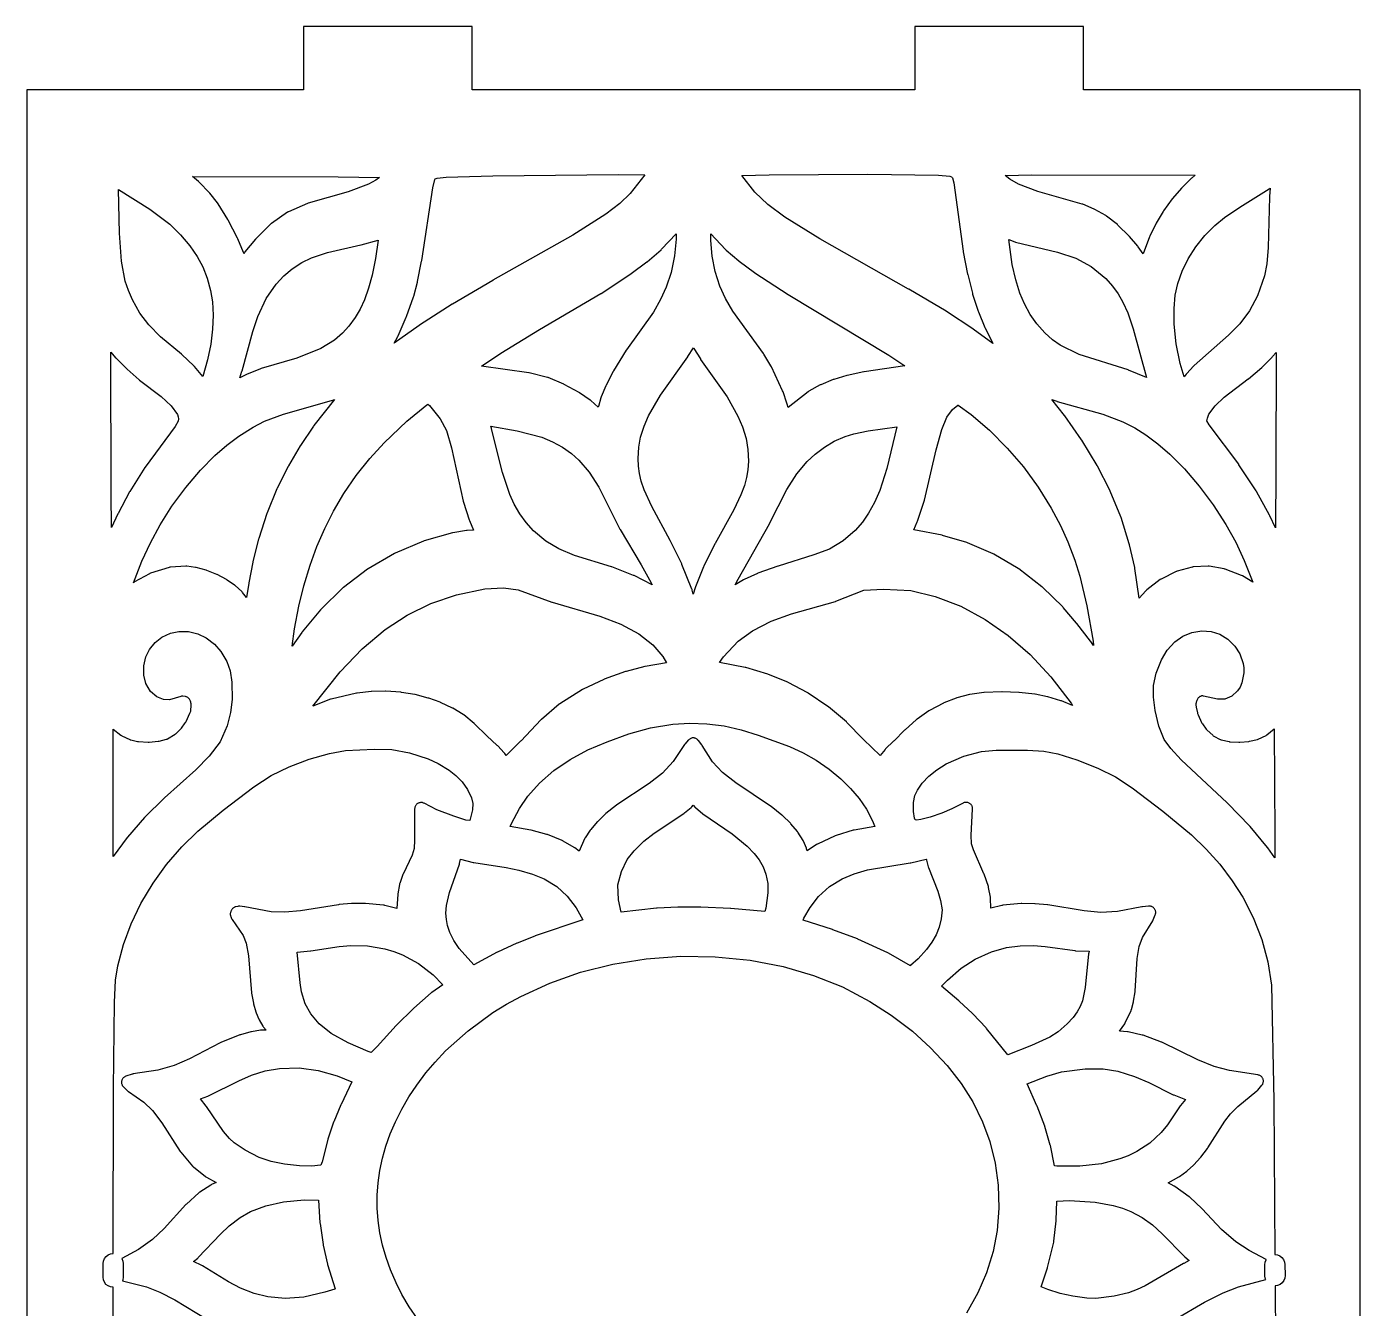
# Model space of a CAD drawing. Header units: millimetres. Extents: x 0 to 63, y 0 to 126.
# Drawn here: x 0 to 63.3, y 65.2 to 126 of the extents above; entities that cross this region are included whole.
import ezdxf

# ---------------------------------------------------------------- set-up
doc = ezdxf.new("R2010")
doc.units = ezdxf.units.MM
doc.layers.add('CUT', color=1, linetype='Continuous')

msp = doc.modelspace()

# ---------------------------------------------------------------- linework, layer by layer
at = {"layer": 'CUT'}
for points in [[(21.134, 123), (21.134, 126), (13.134, 126), (13.134, 123), (0, 123), (0, 3), (13.134, 3), (13.134, 0), (21.134, 0), (21.134, 3), (42.134, 3), (42.134, 0), (50.134, 0), (50.134, 3), (63.2679, 3), (63.2679, 123), (50.134, 123), (50.134, 126), (42.134, 126), (42.134, 123)], [(19.9018, 118.861), (22.1189, 118.9277), (28.0653, 118.9917), (29.3219, 118.9742), (28.633, 118.0858), (28.1328, 117.6065), (27.47, 117.096), (25.91, 116.1136), (22.1111, 113.9644), (22.1067, 113.9618), (20.1977, 112.8349), (20.1893, 112.8296), (18.6304, 111.833), (18.6185, 111.825), (17.4403, 110.9858), (17.6029, 111.2935), (17.6176, 111.324), (18.0097, 112.2214), (18.0226, 112.2541), (18.3505, 113.1835), (18.3619, 113.2196), (18.5393, 113.8744), (18.5481, 113.9125), (18.7353, 114.8801), (18.739, 114.9017), (19.2643, 118.3468), (19.3656, 118.7527), (19.3834, 118.7805), (19.4791, 118.8146)], [(44.873, 113.314), (45.1348, 112.5072), (45.1475, 112.4727), (45.4547, 111.7221), (45.4693, 111.6899), (45.8282, 110.9738), (45.8333, 110.9643), (44.9002, 111.6479), (44.8886, 111.6559), (43.6287, 112.4878), (43.6172, 112.495), (41.8438, 113.5464), (41.8389, 113.5492), (37.6312, 115.9276), (35.9636, 116.9563), (35.159, 117.556), (34.5393, 118.1476), (33.9208, 118.9342), (35.2279, 118.9728), (39.9024, 119), (43.259, 118.9484), (43.7926, 118.9133), (43.8783, 118.8796), (43.9233, 118.8241), (43.9896, 118.5836), (44.4259, 115.3513), (44.4308, 115.3214), (44.6337, 114.2622), (44.6404, 114.2321), (44.8634, 113.3474)], [(51.7703, 116.5822), (51.7426, 116.6063), (51.2198, 117.0106), (51.1871, 117.0326), (50.6689, 117.3293), (50.6405, 117.3436), (50.1039, 117.5697), (50.0755, 117.5796), (47.9734, 118.1767), (47.0502, 118.5321), (46.6477, 118.7574), (46.4202, 118.9345), (47.6782, 118.966), (55.4339, 118.9459), (55.2863, 118.8312), (55.2593, 118.8077), (54.7988, 118.3578), (54.7789, 118.3366), (54.3591, 117.851), (54.3386, 117.825), (53.927, 117.2536), (53.9073, 117.2233), (53.5812, 116.6737), (53.5635, 116.6407), (53.2861, 116.0659), (53.2699, 116.0283), (52.965, 115.2254), (52.7289, 115.5587), (52.7089, 115.5845), (52.3235, 116.0389), (52.3015, 116.0624)], [(8.6668, 118.1225), (8.178, 118.625), (8.1553, 118.6462), (7.8738, 118.8853), (14.7702, 118.8759), (16.7355, 118.8412), (16.5625, 118.7157), (16.2195, 118.5306), (15.2582, 118.1691), (13.3504, 117.6248), (13.3185, 117.6132), (12.4226, 117.2175), (12.3996, 117.206), (12.3774, 117.1921), (11.61, 116.6588), (11.5882, 116.642), (11.5675, 116.623), (10.8781, 115.933), (10.8575, 115.9104), (10.3524, 115.3078), (10.3334, 115.2832), (10.299, 115.2345), (10.2959, 115.2456), (10.2832, 115.2804), (10.0166, 115.931), (10.0007, 115.9656), (9.565, 116.8213), (9.5485, 116.8509), (9.0893, 117.6003), (9.059, 117.6431), (8.6874, 118.0993)], [(58.8342, 114.7419), (58.7295, 114.1783), (58.3946, 113.2233), (58.0175, 112.5195), (57.5475, 111.9066), (57.0168, 111.369), (55.385, 109.9204), (55.3614, 109.8972), (55.0319, 109.5401), (55.0087, 109.5124), (54.9066, 109.3767), (54.7193, 110.0133), (54.5393, 110.9421), (54.4428, 111.881), (54.4304, 112.6268), (54.4831, 113.2657), (54.6052, 113.8141), (54.8162, 114.3965), (55.1075, 114.9815), (55.4699, 115.5504), (55.8931, 116.0848), (56.3673, 116.5684), (56.8176, 116.9383), (57.5507, 117.4343), (58.9393, 118.3057), (58.986, 118.3301), (58.9609, 117.9407), (58.9599, 117.9202), (58.8915, 115.5141)], [(7.747, 115.6006), (8.0948, 115.0893), (8.35, 114.6109), (8.5694, 114.0616), (8.7248, 113.4881), (8.8111, 112.9458), (8.8472, 112.3132), (8.8202, 111.6445), (8.7287, 110.9359), (8.5713, 110.1851), (8.3499, 109.3988), (7.9538, 109.8761), (7.9267, 109.9053), (7.3597, 110.4477), (7.3415, 110.4639), (6.3522, 111.2751), (5.7918, 111.8508), (5.3758, 112.4011), (5.0166, 113.0385), (4.8235, 113.4849), (4.678, 113.9225), (4.4971, 114.87), (4.4036, 116.1987), (4.3578, 118.268), (5.8482, 117.3433), (6.7989, 116.6225), (7.3018, 116.1245)], [(11.8375, 113.782), (12.2074, 114.1786), (12.5879, 114.5016), (13.0564, 114.8087), (13.5149, 115.0351), (14.2644, 115.2884), (15.8551, 115.6503), (15.8651, 115.6529), (16.6764, 115.8751), (16.5508, 114.9995), (16.3908, 114.21), (16.22, 113.5851), (16.0214, 113.0347), (15.8173, 112.5966), (15.5846, 112.2006), (15.2851, 111.796), (14.9772, 111.4599), (14.6072, 111.126), (13.961, 110.7312), (12.8113, 110.268), (11.1226, 109.7725), (11.0991, 109.7642), (10.4208, 109.4879), (10.403, 109.4799), (10.1198, 109.3384), (10.215, 109.6479), (10.2195, 109.6637), (10.7293, 111.5294), (10.9713, 112.2527), (11.3618, 113.0956)], [(28.681, 114.2827), (29.4186, 114.835), (29.434, 114.8473), (30.0976, 115.4142), (30.1236, 115.439), (30.8121, 116.1721), (30.8101, 115.9103), (30.7403, 115.1216), (30.5799, 114.3342), (30.3444, 113.6336), (30.0733, 113.0466), (29.7293, 112.4499), (28.4599, 110.67), (28.446, 110.6492), (27.8362, 109.6714), (27.819, 109.6412), (27.4854, 108.9951), (27.4681, 108.9575), (27.2558, 108.4368), (27.237, 108.3812), (27.1252, 107.9769), (27.1176, 107.9446), (26.7565, 108.2553), (26.7312, 108.275), (26.233, 108.6185), (26.2096, 108.6332), (25.5027, 109.0235), (25.4788, 109.0352), (24.746, 109.3474), (24.7085, 109.36), (23.8416, 109.5727), (23.8185, 109.5772), (21.5771, 109.8924), (22.4984, 110.5056), (24.3261, 111.6269), (27.2349, 113.3351), (27.2465, 113.3422), (28.6661, 114.2724)], [(34.9651, 110.4613), (34.9483, 110.4866), (33.503, 112.4963), (33.155, 113.0941), (32.8858, 113.6787), (32.6571, 114.379), (32.5162, 115.1147), (32.4563, 115.8565), (32.4541, 116.1734), (33.1597, 115.4228), (33.1859, 115.3978), (33.7848, 114.8868), (33.8003, 114.8743), (34.5259, 114.3325), (34.5406, 114.3222), (36.1212, 113.2891), (36.1299, 113.2835), (40.8964, 110.4122), (41.6657, 109.9003), (39.7341, 109.6227), (39.7193, 109.62), (38.9298, 109.4538), (38.9114, 109.4492), (38.2898, 109.2652), (38.2658, 109.2566), (37.672, 109.0117), (37.6433, 108.9979), (37.109, 108.6964), (37.0731, 108.6724), (36.1178, 107.9234), (36.0804, 108.0882), (36.0651, 108.1418), (35.8814, 108.6755), (35.8622, 108.7232), (35.3301, 109.858), (35.3074, 109.9001)], [(50.5045, 114.6244), (51.1911, 114.0514), (51.5186, 113.6816), (51.778, 113.3185), (52.0083, 112.9208), (52.2361, 112.4261), (52.4978, 111.6624), (53.1163, 109.3542), (52.2765, 109.7037), (52.2559, 109.7112), (49.9375, 110.4433), (49.026, 110.8861), (48.6698, 111.1381), (48.2995, 111.4719), (47.9226, 111.8941), (47.6039, 112.3455), (47.3322, 112.8455), (47.1217, 113.3523), (46.9231, 113.9894), (46.7584, 114.7141), (46.5914, 115.9033), (46.8822, 115.7864), (46.9161, 115.7756), (48.8952, 115.3016), (49.7638, 115.017)], [(31.6297, 110.7533), (31.6304, 110.7545), (31.6465, 110.7252), (31.9592, 110.2305), (31.9709, 110.2131), (33.2289, 108.4349), (33.745, 107.5211), (33.9626, 107.0079), (34.1256, 106.4639), (34.2151, 105.933), (34.2417, 105.384), (34.2171, 104.9669), (34.1549, 104.6059), (34.0455, 104.2205), (33.8798, 103.79), (33.5401, 103.0802), (32.6593, 101.4723), (32.6506, 101.4555), (32.129, 100.3995), (32.1149, 100.3679), (31.7293, 99.4152), (31.7131, 99.3686), (31.6248, 99.0675), (31.5738, 99.2558), (31.565, 99.2849), (31.5547, 99.3129), (31.086, 100.4737), (31.0729, 100.5032), (30.5424, 101.5937), (30.5331, 101.6118), (29.6529, 103.2289), (29.2899, 104.026), (29.1525, 104.4266), (29.0649, 104.7929), (29.0186, 105.146), (29.0068, 105.511), (29.0412, 106.0475), (29.1255, 106.5131), (29.2877, 107.0409), (29.5043, 107.5412), (30.0656, 108.5143), (31.3603, 110.3299), (31.3724, 110.3478)], [(4.0044, 103.8342), (4, 110.5474), (4.2191, 110.2895), (4.2382, 110.2689), (4.7472, 109.7593), (4.7638, 109.7438), (5.3439, 109.2393), (5.3587, 109.2272), (6.3751, 108.4488), (6.8498, 108.0109), (7.1482, 107.6029), (7.1899, 107.4919), (7.2055, 107.3853), (7.1862, 107.2853), (7.0422, 107.0277), (5.6272, 105.0964), (5.6127, 105.0751), (4.8959, 103.9504), (4.8786, 103.9205), (4.3381, 102.8976), (4.3276, 102.8765), (4.0286, 102.2316)], [(58.958, 102.8166), (58.3359, 103.9491), (58.3195, 103.9764), (57.5116, 105.2152), (57.4974, 105.2355), (56.0972, 107.1127), (55.9861, 107.3016), (56.0144, 107.425), (56.0885, 107.6107), (56.3755, 108.0079), (56.8163, 108.4163), (57.952, 109.2827), (57.9665, 109.2945), (58.5899, 109.8334), (58.6072, 109.8495), (59.08, 110.3224), (59.1007, 110.345), (59.2677, 110.5443), (59.2669, 104.9516), (59.2425, 102.2135), (58.9707, 102.7914)], [(12.1858, 107.6092), (14.4668, 108.2561), (14.4845, 108.2618), (14.6022, 108.3051), (13.6255, 107.0729), (13.6083, 107.0492), (12.9864, 106.1299), (12.972, 106.1071), (12.4177, 105.1596), (12.4035, 105.1332), (11.8885, 104.096), (11.8747, 104.0654), (11.4091, 102.9287), (11.3968, 102.8954), (11.0091, 101.7115), (10.9987, 101.6752), (10.7366, 100.62), (10.7309, 100.5948), (10.5372, 99.6152), (10.5329, 99.5903), (10.4322, 98.9204), (10.2453, 99.1561), (10.2256, 99.1789), (10.2045, 99.1994), (9.8951, 99.4748), (9.8666, 99.4973), (9.5138, 99.7425), (9.4866, 99.7593), (9.0441, 99.9968), (9.017, 100.0094), (8.548, 100.1948), (8.5208, 100.2038), (8.0417, 100.3307), (8.014, 100.3363), (7.5991, 100.394), (7.5546, 100.3958), (6.8176, 100.3533), (6.789, 100.3499), (6.7608, 100.3428), (5.8741, 100.0624), (5.85, 100.0534), (5.8267, 100.0419), (5.1224, 99.6485), (5.0849, 99.6234), (5.0697, 99.6115), (5.4647, 100.6411), (5.8668, 101.5132), (6.3328, 102.3686), (6.8917, 103.2513), (7.5429, 104.1388), (8.2402, 104.9571), (8.9263, 105.6494), (9.4955, 106.1448), (10.0709, 106.5742), (10.7394, 106.9939), (11.2882, 107.2752)], [(57.7636, 100.6749), (58.173, 99.635), (57.6723, 99.9343), (57.6331, 99.9534), (56.8573, 100.2555), (56.8349, 100.263), (56.8121, 100.2682), (56.0995, 100.3942), (56.0741, 100.3971), (56.0485, 100.3973), (55.3388, 100.3626), (55.3138, 100.3601), (55.289, 100.3546), (54.578, 100.1601), (54.555, 100.1527), (54.5325, 100.1426), (53.8246, 99.7895), (53.8019, 99.7768), (53.7801, 99.7617), (53.1387, 99.2731), (53.114, 99.2521), (53.0909, 99.2281), (52.7827, 98.8757), (52.5715, 100.2926), (52.5639, 100.3327), (52.318, 101.4185), (52.307, 101.459), (51.9183, 102.7021), (51.904, 102.7419), (51.4035, 103.9643), (51.388, 103.9983), (50.8052, 105.148), (50.7892, 105.1767), (50.0637, 106.3735), (50.0481, 106.3973), (49.2467, 107.5314), (49.2344, 107.548), (48.6336, 108.3077), (48.8664, 108.2258), (48.8813, 108.2211), (51.047, 107.6122), (51.9991, 107.2532), (52.5688, 106.9666), (53.0974, 106.6346), (53.6652, 106.2051), (54.2321, 105.7081), (54.9196, 105.0143), (55.6221, 104.1959), (56.2815, 103.3117), (56.8837, 102.38), (57.3549, 101.5357)], [(20.1944, 101.9798), (18.8558, 101.5968), (18.8283, 101.5871), (17.4746, 101.0187), (17.444, 101.0033), (16.1924, 100.2733), (16.163, 100.2538), (15.0302, 99.3896), (15.0015, 99.3647), (13.9667, 98.3573), (13.9408, 98.3292), (13.0756, 97.2783), (13.0583, 97.2557), (12.5982, 96.6025), (12.7125, 97.4245), (12.9132, 98.4974), (13.1461, 99.4606), (13.4437, 100.448), (13.7686, 101.3349), (14.1387, 102.1874), (14.5545, 103.0061), (15.0495, 103.8443), (15.6349, 104.6967), (16.2822, 105.5106), (16.958, 106.252), (18.034, 107.2737), (18.9769, 108.0529), (19.0346, 108.0808), (19.1118, 108.022), (19.614, 107.3958), (19.9235, 106.8424), (20.1501, 106.0105), (20.7035, 103.4883), (20.7172, 103.4382), (20.9891, 102.6052), (21.0023, 102.5697), (21.1915, 102.1127), (20.8958, 102.0957), (20.8715, 102.093), (20.2208, 101.9856)], [(43.4507, 101.8604), (43.4294, 101.8655), (42.0849, 102.1279), (42.2476, 102.5029), (42.262, 102.5404), (42.5798, 103.4791), (42.594, 103.5291), (43.1436, 105.9182), (43.4111, 106.8782), (43.6561, 107.4663), (43.9164, 107.8289), (44.1662, 108.039), (44.1899, 108.0411), (44.8077, 107.5941), (45.6693, 106.8516), (46.5139, 106.0067), (47.2866, 105.106), (47.9845, 104.1539), (48.6054, 103.154), (49.0376, 102.3371), (49.3945, 101.553), (49.7259, 100.6912), (49.9669, 99.9186), (50.2876, 98.5192), (50.5868, 96.8477), (50.6152, 96.6283), (50.4816, 96.8191), (50.4712, 96.8333), (49.8197, 97.6786), (49.8093, 97.6915), (49.1739, 98.4436), (49.1506, 98.4687), (48.1883, 99.4023), (48.1611, 99.4258), (47.0698, 100.2659), (47.0408, 100.2854), (45.8834, 100.9699), (45.8538, 100.985), (44.6354, 101.5113), (44.607, 101.5215)], [(28.1604, 102.1339), (29.149, 100.4678), (29.6192, 99.6116), (29.6671, 99.5086), (28.8171, 99.9528), (28.7908, 99.9647), (27.7645, 100.3611), (27.7488, 100.3666), (25.9877, 100.9122), (25.2515, 101.2184), (24.6222, 101.5903), (24.0482, 102.0811), (23.7009, 102.4661), (23.3977, 102.8803), (23.1332, 103.3386), (22.9224, 103.8015), (22.5722, 104.8384), (22.0504, 106.918), (22.0437, 106.9424), (22.0134, 107.0423), (23.2709, 106.8206), (24.434, 106.5152), (24.9506, 106.3028), (25.4199, 106.0471), (25.8449, 105.7455), (26.1899, 105.436), (26.6878, 104.8549), (27.1393, 104.1513), (28.1463, 102.1596)], [(38.3139, 106.3296), (38.8213, 106.5532), (39.2437, 106.6869), (39.9278, 106.8248), (41.2791, 107.0192), (40.8094, 105.0282), (40.4736, 103.984), (40.2237, 103.4205), (39.936, 102.9075), (39.6486, 102.495), (39.2958, 102.0874), (38.7337, 101.5986), (38.0913, 101.2111), (37.3491, 100.9306), (35.645, 100.4075), (35.6342, 100.4038), (34.6819, 100.0619), (34.6625, 100.0541), (34.034, 99.7674), (34.0024, 99.7504), (33.6167, 99.5075), (33.753, 99.7849), (35.2362, 102.4073), (35.2451, 102.4241), (36.0692, 104.0403), (36.5429, 104.7845), (37.034, 105.3709), (37.3998, 105.7164), (37.8409, 106.051)], [(19.1792, 98.6346), (20.3893, 99.0446), (21.7272, 99.323), (22.6143, 99.3765), (23.3092, 99.2792), (24.9106, 98.69), (24.9276, 98.6845), (27.198, 98.0338), (28.1916, 97.6471), (29.0406, 97.1869), (29.7004, 96.6688), (30.1755, 96.12), (30.3565, 95.8168), (29.3479, 95.6442), (29.3284, 95.64), (28.4335, 95.4072), (28.4119, 95.4006), (27.3976, 95.0323), (27.3755, 95.023), (26.4019, 94.5607), (26.3751, 94.5461), (25.2922, 93.8716), (25.2561, 93.845), (24.4217, 93.1296), (24.3935, 93.1024), (23.4514, 92.114), (23.4252, 92.0911), (22.7439, 91.4222), (22.6766, 91.5122), (22.6562, 91.5367), (22.3465, 91.8709), (22.3193, 91.8969), (21.8365, 92.3421), (21.8151, 92.3651), (21.2586, 92.9102), (21.2359, 92.9305), (20.7315, 93.338), (20.7006, 93.3599), (20.2206, 93.6538), (20.1953, 93.6675), (19.6325, 93.9339), (19.61, 93.9432), (19.0717, 94.1369), (19.0505, 94.1434), (18.434, 94.3031), (18.4129, 94.3076), (17.776, 94.411), (17.7548, 94.4135), (17.0431, 94.462), (17.0226, 94.4627), (16.3605, 94.448), (16.3413, 94.4468), (15.6753, 94.3754), (15.6482, 94.371), (14.4451, 94.0953), (14.4104, 94.0846), (13.5739, 93.7546), (14.8658, 95.3779), (15.9161, 96.4721), (17.013, 97.398), (18.0443, 98.0774)], [(42.2445, 93.146), (42.2171, 93.1244), (41.6707, 92.6399), (41.6466, 92.6161), (41.1479, 92.1114), (41.1236, 92.0902), (40.7451, 91.7249), (40.7247, 91.7033), (40.4839, 91.4205), (39.6964, 92.1748), (39.6684, 92.1986), (38.9118, 92.9877), (38.8853, 93.0125), (38.0343, 93.7253), (38.0091, 93.7443), (37.0809, 94.3671), (37.0569, 94.3816), (36.125, 94.8779), (36.1022, 94.8886), (35.1894, 95.266), (35.1652, 95.2746), (34.1125, 95.5857), (34.0894, 95.5911), (32.8707, 95.8216), (33.0636, 96.0918), (33.7473, 96.836), (34.4308, 97.3336), (35.3161, 97.7822), (36.2855, 98.1309), (38.3627, 98.727), (38.384, 98.7344), (39.7202, 99.2554), (40.6471, 99.316), (41.9449, 99.252), (43.1059, 98.9652), (44.317, 98.4945), (45.4717, 97.8765), (46.5684, 97.1129), (47.6063, 96.2045), (48.5846, 95.1516), (49.5438, 93.8955), (49.6164, 93.7855), (49.0915, 94.0056), (49.0664, 94.0147), (48.4446, 94.1993), (48.4243, 94.2045), (47.8434, 94.3226), (47.8232, 94.3257), (47.0874, 94.4088), (47.0686, 94.4102), (46.2697, 94.4337), (46.2541, 94.4336), (45.4225, 94.401), (45.4012, 94.3991), (44.7509, 94.3121), (44.7232, 94.3067), (44.13, 94.1527), (44.101, 94.1432), (43.5164, 93.9104), (43.4923, 93.8991), (42.8291, 93.552), (42.7989, 93.5336)], [(5.8269, 96.4377), (6.0919, 96.7704), (6.4092, 97.0244), (6.8174, 97.2168), (7.2113, 97.3015), (7.6699, 97.2973), (8.1253, 97.1888), (8.5114, 97.0059), (8.9055, 96.7061), (9.2076, 96.3583), (9.4883, 95.883), (9.6568, 95.4279), (9.7392, 94.8917), (9.7504, 94.07), (9.6767, 93.4576), (9.5156, 92.8309), (9.182, 92.0645), (8.6513, 91.3891), (8.0229, 90.7432), (6.5354, 89.4032), (6.5255, 89.3938), (5.608, 88.4901), (5.5934, 88.4746), (4.7768, 87.548), (4.7597, 87.5268), (4.1006, 86.6267), (4.1006, 92.6721), (4.4713, 92.3756), (4.494, 92.3591), (4.5176, 92.3454), (4.8895, 92.1673), (4.9113, 92.16), (4.9337, 92.1544), (5.2574, 92.0853), (5.2812, 92.0811), (5.3053, 92.0788), (5.7672, 92.0524), (5.8121, 92.0529), (6.241, 92.0895), (6.2665, 92.0927), (6.2916, 92.0979), (6.6332, 92.1843), (6.6599, 92.1922), (6.6857, 92.2026), (7.0411, 92.4256), (7.0661, 92.4434), (7.0898, 92.4639), (7.3066, 92.6732), (7.3275, 92.6952), (7.347, 92.7198), (7.5261, 92.965), (7.5482, 92.9986), (7.5674, 93.0354), (7.7456, 93.4165), (7.7592, 93.4488), (7.7707, 93.4825), (7.7799, 93.5177), (7.7869, 93.5537), (7.7914, 93.5906), (7.805, 93.7451), (7.8073, 93.7867), (7.8064, 93.8283), (7.8024, 93.8696), (7.7955, 93.9101), (7.7857, 93.9494), (7.773, 93.9872), (7.7576, 94.0232), (7.7396, 94.0569), (7.7194, 94.0881), (7.6969, 94.1164), (7.6724, 94.1414), (7.6462, 94.163), (7.6187, 94.1811), (7.5898, 94.1953), (7.5602, 94.2057), (7.5299, 94.2118), (7.4088, 94.2284), (7.3763, 94.2304), (7.3438, 94.228), (7.3118, 94.2208), (6.7756, 94.0611), (6.4912, 94.0699), (6.1689, 94.1937), (5.8817, 94.4447), (5.6568, 94.8262), (5.5515, 95.2307), (5.5509, 95.6759), (5.657, 96.0999)], [(53.4633, 94.7321), (53.586, 95.3283), (53.8288, 95.9589), (54.0991, 96.4082), (54.47, 96.8067), (54.8551, 97.0737), (55.2737, 97.2486), (55.7563, 97.3302), (56.1893, 97.2997), (56.6038, 97.1691), (56.9829, 96.9398), (57.314, 96.6113), (57.5519, 96.2402), (57.71, 95.7784), (57.7383, 95.5795), (57.7408, 95.3349), (57.6487, 94.8599), (57.5626, 94.6581), (57.4475, 94.4775), (57.1768, 94.2243), (56.8383, 94.0906), (56.4884, 94.091), (55.8291, 94.2382), (55.7997, 94.2429), (55.7702, 94.2436), (55.7408, 94.2406), (55.7116, 94.2337), (55.6832, 94.2229), (55.6555, 94.2088), (55.629, 94.191), (55.604, 94.1698), (55.5804, 94.1453), (55.5588, 94.1182), (55.5391, 94.0883), (55.5217, 94.0558), (55.5066, 94.0213), (55.494, 93.9851), (55.484, 93.9473), (55.4767, 93.9084), (55.4723, 93.8688), (55.4706, 93.8287), (55.4718, 93.7886), (55.4757, 93.7489), (55.4826, 93.7099), (55.5387, 93.4437), (55.5479, 93.407), (55.5596, 93.3714), (55.5736, 93.3374), (55.7339, 92.9885), (55.7535, 92.9507), (55.776, 92.9161), (55.9583, 92.6652), (55.981, 92.6369), (56.0057, 92.6119), (56.2631, 92.3766), (56.288, 92.3561), (56.3142, 92.339), (56.6119, 92.1776), (56.6374, 92.1682), (56.6636, 92.1612), (57.042, 92.0762), (57.0674, 92.0716), (57.0929, 92.069), (57.5001, 92.0451), (57.5238, 92.0447), (57.5474, 92.0458), (57.9708, 92.0844), (58.013, 92.0912), (58.3869, 92.177), (58.4251, 92.1884), (58.7932, 92.3705), (58.8173, 92.3844), (58.8403, 92.4011), (59.1852, 92.6761), (59.2149, 87.6223), (59.2054, 86.5649), (58.8829, 87.0326), (58.8663, 87.0546), (58.0385, 88.0473), (58.023, 88.0643), (56.9646, 89.1533), (56.9544, 89.1632), (54.7714, 91.2096), (54.2791, 91.7481), (53.9611, 92.1763), (53.7123, 92.8118), (53.5343, 93.548), (53.452, 94.1838)], [(36.8539, 87.346), (36.8436, 87.3679), (36.8317, 87.3888), (36.5869, 87.7806), (36.5617, 87.8151), (36.2582, 88.1749), (36.2359, 88.1987), (35.8516, 88.5658), (35.8315, 88.5834), (35.3113, 89), (35.2896, 89.0158), (33.6388, 90.1158), (33.004, 90.6119), (32.5369, 91.114), (32.0514, 91.8926), (32.0299, 91.9227), (31.8646, 92.1269), (31.8446, 92.149), (31.8227, 92.1692), (31.7987, 92.1872), (31.7731, 92.2028), (31.746, 92.22), (31.7177, 92.2346), (31.6885, 92.2454), (31.6587, 92.2523), (31.6285, 92.255), (31.5983, 92.2539), (31.5682, 92.2486), (31.5388, 92.2395), (31.5101, 92.2264), (31.4825, 92.2096), (31.4562, 92.194), (31.4315, 92.1769), (31.4087, 92.1575), (31.388, 92.1362), (31.2375, 91.965), (31.2134, 91.9338), (30.6698, 91.123), (30.1593, 90.5824), (29.5237, 90.0816), (27.9996, 89.0771), (27.9762, 89.0602), (27.4829, 88.6641), (27.4629, 88.6466), (27.0878, 88.2879), (27.0669, 88.2657), (26.7584, 87.9048), (26.737, 87.8766), (26.492, 87.5104), (26.4785, 87.4882), (26.467, 87.4649), (26.2067, 86.8736), (26.0059, 87.0277), (25.9748, 87.0486), (25.4528, 87.3567), (25.4323, 87.3678), (25.411, 87.3773), (24.7102, 87.66), (24.675, 87.6718), (23.9396, 87.8718), (23.9115, 87.878), (22.9407, 88.0488), (22.9977, 88.193), (23.3792, 88.9073), (23.7702, 89.4795), (24.3253, 90.1074), (25.0065, 90.704), (25.777, 91.2311), (26.6266, 91.6852), (27.5441, 92.0624), (28.5695, 92.4384), (29.5912, 92.7301), (30.6485, 92.9007), (31.4534, 92.9458), (32.2676, 92.9186), (33.0845, 92.8173), (33.8992, 92.6399), (34.7075, 92.3848), (35.4507, 92.1126), (36.1839, 91.8384), (36.839, 91.5342), (37.4532, 91.1877), (38.0658, 90.7706), (38.6221, 90.3133), (39.0831, 89.8572), (39.4881, 89.3737), (39.8331, 88.8671), (40.1149, 88.3405), (40.2313, 88.0495), (39.2506, 87.8777), (39.2122, 87.8685), (38.3958, 87.6171), (38.3559, 87.6017), (37.5172, 87.2118), (37.4951, 87.2005), (37.474, 87.1874), (37.0286, 86.886), (37.0003, 86.9894), (36.9879, 87.0252)], [(28.0813, 84.5671), (28.0462, 85.2831), (28.2116, 85.9188), (28.4937, 86.479), (28.8132, 86.8961), (29.2778, 87.3441), (29.7747, 87.7242), (31.1757, 88.6695), (31.2012, 88.6888), (31.5158, 88.9525), (31.5324, 88.9675), (31.548, 88.9837), (31.6132, 89.0572), (31.7106, 88.9536), (31.7399, 88.9261), (32.0595, 88.6649), (32.0806, 88.6492), (33.475, 87.6956), (34.1819, 87.1156), (34.5111, 86.772), (34.743, 86.4678), (34.9372, 86.1274), (35.0687, 85.7823), (35.1554, 85.3387), (35.1669, 84.8941), (35.0698, 84.1763), (35.0198, 84.011), (33.4026, 84.1585), (33.3866, 84.1595), (31.9778, 84.2161), (31.964, 84.2163), (30.9084, 84.2128), (30.8963, 84.2126), (29.9068, 84.1714), (29.8856, 84.1698), (28.1972, 83.9861)], [(24.5539, 85.5585), (25.147, 85.1933), (25.645, 84.74), (26.0728, 84.1806), (26.3916, 83.6105), (24.1184, 82.8521), (24.1, 82.8453), (23.2731, 82.5107), (23.2604, 82.5053), (22.3435, 82.086), (22.3274, 82.0782), (21.2056, 81.4851), (20.5187, 82.2638), (20.2632, 82.6445), (20.0761, 83.0152), (19.9652, 83.3422), (19.9092, 83.6337), (19.8915, 83.9346), (19.9168, 84.2905), (20.0565, 84.9147), (20.526, 86.2621), (20.5346, 86.2916), (20.5807, 86.4885), (21.1808, 86.3442), (21.2068, 86.3392), (22.7436, 86.1035), (23.3548, 85.9801), (23.9998, 85.7918)], [(36.8725, 83.7023), (37.1723, 84.2096), (37.5681, 84.7293), (38.078, 85.192), (38.6897, 85.5686), (39.2529, 85.807), (39.8891, 85.9914), (41.9182, 86.3209), (41.9401, 86.3252), (42.6794, 86.4996), (42.6814, 86.4847), (42.6891, 86.4466), (42.7742, 86.1352), (42.7835, 86.107), (43.2204, 84.9721), (43.357, 84.541), (43.4272, 84.0955), (43.3888, 83.6599), (43.2871, 83.2756), (43.1406, 82.9108), (42.9455, 82.5612), (42.6952, 82.2163), (42.2844, 81.7643), (41.9341, 81.4442), (41.9272, 81.4415), (40.8822, 82.0331), (40.8587, 82.045), (39.4309, 82.7013), (39.4104, 82.7097), (38.2429, 83.1493), (38.2288, 83.1542), (36.8323, 83.6056)], [(13.0379, 80.1957), (12.9687, 80.6356), (12.8385, 82.0866), (13.4568, 82.145), (13.4742, 82.1472), (14.8215, 82.3497), (15.3729, 82.3976), (16.174, 82.3804), (16.9906, 82.2457), (17.4215, 82.1204), (17.8367, 81.9592), (18.5944, 81.5476), (19.2884, 81.0076), (19.7359, 80.541), (19.2185, 80.1713), (19.1953, 80.1529), (18.3644, 79.4286), (18.3508, 79.4159), (17.5448, 78.6215), (17.5328, 78.6088), (16.6328, 77.6138), (16.3404, 77.3247), (16.1983, 77.3647), (15.2566, 77.7813), (14.4476, 78.2255), (13.8765, 78.685), (13.4731, 79.1566), (13.2104, 79.6381)], [(47.1288, 82.3848), (47.7624, 82.3925), (48.3102, 82.3485), (49.7234, 82.1563), (49.7547, 82.1536), (50.4003, 82.1305), (50.3809, 82.0458), (50.3751, 82.0105), (50.211, 80.4128), (50.0878, 79.7818), (49.984, 79.5082), (49.8375, 79.25), (49.64, 78.981), (49.3668, 78.6802), (48.9373, 78.3102), (48.531, 78.057), (47.6696, 77.6613), (46.5391, 77.2048), (45.5327, 78.4665), (45.5158, 78.4859), (44.8779, 79.1594), (44.8638, 79.1732), (44.2296, 79.7613), (44.2195, 79.7702), (43.3947, 80.4702), (43.6789, 80.7619), (44.3338, 81.3282), (44.9934, 81.7507), (45.7678, 82.1025), (46.4798, 82.3007)], [(12.2375, 72.0201), (11.5929, 72.1515), (11.0358, 72.3456), (10.3641, 72.6807), (9.8433, 73.0305), (9.6212, 73.2349), (9.3421, 73.5708), (8.5247, 74.7576), (8.5152, 74.7706), (8.2467, 75.1189), (8.5987, 75.2517), (8.6281, 75.2646), (10.0671, 75.9843), (10.672, 76.2484), (11.3133, 76.4516), (11.996, 76.5665), (12.9292, 76.5883), (13.8224, 76.473), (14.7275, 76.2192), (15.4213, 75.9279), (14.913, 74.8609), (14.9068, 74.8469), (14.5691, 74.0325), (14.5623, 74.0144), (14.2907, 73.215), (14.2838, 73.1912), (14.0225, 72.1388), (13.9565, 71.9778), (13.9415, 71.9725), (13.524, 71.9293), (12.9429, 71.9429)], [(49.0906, 76.3999), (50.2114, 76.5522), (51.0728, 76.5441), (51.7688, 76.4299), (52.5531, 76.1881), (53.2284, 75.8993), (54.3887, 75.3201), (54.4162, 75.3081), (54.9708, 75.0947), (54.7413, 74.8151), (54.725, 74.7933), (54.1162, 73.8975), (53.8132, 73.5195), (53.2817, 73.0244), (52.6593, 72.6172), (52.2488, 72.4188), (51.8588, 72.2703), (50.9837, 72.0455), (49.9629, 71.9295), (48.8646, 71.9239), (48.7654, 71.9373), (48.5675, 72.9029), (48.5616, 72.9268), (48.3017, 73.8103), (48.2946, 73.8317), (47.9361, 74.776), (47.9293, 74.7927), (47.4608, 75.8313), (48.3968, 76.1989)], [(8.3154, 67.2171), (7.9141, 67.4014), (8.1135, 67.5666), (8.1406, 67.5919), (9.1886, 68.6995), (9.6002, 69.0898), (10.125, 69.4943), (10.6147, 69.7759), (11.3413, 70.0533), (12.1879, 70.2378), (13.1661, 70.3246), (13.8447, 70.309), (13.9149, 69.2338), (13.9172, 69.2116), (14.0605, 68.2092), (14.0649, 68.1852), (14.2734, 67.2755), (14.2788, 67.2551), (14.6321, 66.1007), (14.6169, 66.0941), (14.141, 65.944), (13.1462, 65.7137), (12.2598, 65.6502), (11.4337, 65.7207), (10.7912, 65.8796), (10.1442, 66.1375), (9.5816, 66.4378), (8.349, 67.1991)], [(51.5461, 70.0699), (51.9831, 69.9415), (52.3861, 69.7852), (52.9262, 69.4948), (53.4076, 69.1403), (53.8709, 68.716), (54.9189, 67.6464), (54.9405, 67.6264), (55.1523, 67.4484), (54.8875, 67.314), (54.8718, 67.3054), (53.0553, 66.2479), (52.6736, 66.0693), (52.2666, 65.9198), (51.5903, 65.7591), (50.727, 65.6527), (50.2897, 65.6624), (49.6369, 65.756), (49.0293, 65.8916), (48.4398, 66.0694), (48.1336, 66.2015), (48.4281, 67.1027), (48.4343, 67.1247), (48.7261, 68.3267), (48.7326, 68.3642), (48.8377, 69.3382), (48.8394, 69.3606), (48.867, 70.2645), (49.474, 70.3068), (50.6897, 70.2167)]]:
    msp.add_lwpolyline(points, close=True, dxfattribs=at)
for points in [[(4.1254, 59.1768), (4.1038, 66.18), (4.1023, 66.1798), (3.9781, 66.1963), (3.8624, 66.2444), (3.7631, 66.3209), (3.687, 66.4204), (3.6392, 66.5362), (3.623, 66.6605), (3.6239, 67.3035), (3.6404, 67.4277), (3.6885, 67.5434), (3.765, 67.6427), (3.8645, 67.7188), (3.9803, 67.7666), (4.1045, 67.7828), (4.1149, 75.6069), (4.1621, 79.6883), (4.2166, 80.7552), (4.3313, 81.4299), (4.5985, 82.4426), (4.9614, 83.4296), (5.418, 84.3871), (5.9938, 85.3532), (6.6354, 86.2376), (7.3641, 87.0798), (8.1225, 87.8219), (9.325, 88.8236), (10.773, 89.9296), (11.5985, 90.4593), (12.4547, 90.8749), (13.3992, 91.2362), (14.3704, 91.5147), (15.1258, 91.6484), (16.4806, 91.7132), (17.327, 91.6947), (18.1535, 91.5351), (19.0394, 91.2637), (19.526, 91.0334), (20.0428, 90.7187), (20.356, 90.4738), (20.6533, 90.1691), (20.9124, 89.7995), (21.0948, 89.3996), (21.1609, 89.13), (21.1421, 88.8386), (21.0298, 88.3256), (20.8372, 88.354), (20.2565, 88.529), (19.4631, 88.8413), (18.8563, 89.1493), (18.8289, 89.1615), (18.8004, 89.1711), (18.7711, 89.178), (18.7412, 89.1821), (18.7112, 89.1832), (18.6811, 89.1815), (18.6514, 89.177), (18.6222, 89.1697), (18.5939, 89.1597), (18.5668, 89.147), (18.541, 89.1318), (18.5169, 89.1142), (18.4946, 89.0945), (18.4745, 89.0726), (18.4566, 89.0491), (18.4412, 89.0239), (18.4284, 88.9973), (18.4183, 88.9697), (18.411, 88.9412), (18.4067, 88.9123), (18.4052, 88.883), (18.4061, 87.4052), (18.3758, 86.9975), (18.2862, 86.6904), (17.855, 85.7916), (17.8427, 85.762), (17.6958, 85.3453), (17.6884, 85.3212), (17.6831, 85.2967), (17.6086, 84.8569), (17.6052, 84.8287), (17.5571, 84.1498), (16.9848, 84.3037), (16.959, 84.3095), (16.9327, 84.3131), (16.0732, 84.3948), (16.0384, 84.3962), (15.43, 84.387), (15.409, 84.386), (14.8241, 84.3383), (14.7985, 84.3352), (12.992, 84.0386), (12.2468, 83.9737), (11.5942, 84.0026), (10.3547, 84.2348), (10.3268, 84.2387), (10.1088, 84.2597), (10.0768, 84.2612), (10.0447, 84.2594), (10.013, 84.2544), (9.9231, 84.2354), (9.8942, 84.2279), (9.8663, 84.2177), (9.8395, 84.205), (9.814, 84.1896), (9.7904, 84.1722), (9.7684, 84.1525), (9.7485, 84.1307), (9.7309, 84.1073), (9.7157, 84.0823), (9.7031, 84.056), (9.6804, 84.0022), (9.6705, 83.9751), (9.6633, 83.9471), (9.6589, 83.9186), (9.6574, 83.8898), (9.6586, 83.8609), (9.6628, 83.8324), (9.6697, 83.8043), (9.6793, 83.7771), (9.7168, 83.6859), (9.7311, 83.6559), (9.7487, 83.6276), (10.2742, 82.8809), (10.4169, 82.5093), (10.5167, 81.913), (10.6655, 80.1614), (10.6691, 80.1346), (10.7528, 79.6671), (10.7592, 79.639), (10.8706, 79.2447), (10.8823, 79.2113), (11.0084, 78.9096), (11.0266, 78.8731), (11.2033, 78.5741), (11.2178, 78.5516), (11.2345, 78.5306), (11.356, 78.3899), (11.127, 78.3798), (11.0859, 78.3754), (10.6663, 78.3017), (10.6399, 78.2959), (10.1514, 78.1661), (10.1186, 78.1554), (9.2089, 77.8029), (9.1762, 77.7881), (7.7274, 77.0255), (6.991, 76.7107), (6.2262, 76.4854), (5.0543, 76.3026), (5.0294, 76.2977), (5.005, 76.2908), (4.7065, 76.1934), (4.6784, 76.1827), (4.6516, 76.1694), (4.6261, 76.1536), (4.6024, 76.1355), (4.5806, 76.1153), (4.561, 76.093), (4.5437, 76.069), (4.529, 76.0434), (4.5167, 76.0167), (4.5073, 75.9888), (4.5006, 75.9602), (4.497, 75.931), (4.4962, 75.9018), (4.4984, 75.8725), (4.5035, 75.8436), (4.5116, 75.8153), (4.5224, 75.7879), (4.5358, 75.7617), (4.5519, 75.7368), (4.5703, 75.7137), (4.591, 75.6923), (4.8034, 75.4941), (4.8377, 75.4663), (5.5613, 74.9635), (5.9677, 74.5628), (6.4055, 73.9844), (7.2821, 72.6275), (7.3055, 72.5961), (7.8696, 71.9315), (7.8893, 71.9104), (7.911, 71.8912), (8.4812, 71.4328), (8.503, 71.4169), (8.526, 71.4029), (8.9877, 71.1494), (8.7746, 71.052), (8.7542, 71.0417), (8.7346, 71.03), (8.2081, 70.6881), (8.189, 70.6747), (8.1712, 70.6599), (7.5743, 70.1288), (7.5516, 70.1064), (6.5219, 68.9753), (5.9745, 68.4558), (5.3106, 67.9751), (4.5143, 67.5495), (4.5199, 67.5422), (4.5677, 67.4264), (4.5839, 67.3021), (4.583, 66.6591), (4.5665, 66.5349), (4.5458, 66.4852), (5.6916, 66.2015), (6.3216, 65.9559), (7.0344, 65.5839), (8.5864, 64.6412)], [(54.4643, 64.6531), (55.8768, 65.4788), (56.7543, 65.9167), (57.4909, 66.2001), (58.779, 66.5482), (58.7542, 66.6071), (58.737, 66.7312), (58.7336, 67.2489), (58.7492, 67.3733), (58.7963, 67.4894), (58.8088, 67.5059), (57.9899, 67.932), (57.3696, 68.3404), (56.6804, 68.9292), (55.7724, 69.9047), (55.7549, 69.9219), (55.1752, 70.4515), (55.1481, 70.4736), (54.4759, 70.9599), (54.4564, 70.973), (54.4359, 70.9846), (54.1445, 71.1342), (54.656, 71.416), (54.6911, 71.4385), (55.0319, 71.6914), (55.0557, 71.7109), (55.3465, 71.976), (55.3661, 71.9956), (55.6849, 72.3441), (55.7008, 72.363), (56.016, 72.7704), (56.0309, 72.7913), (56.8476, 74.057), (57.1138, 74.416), (57.4571, 74.7581), (58.3655, 75.498), (58.3877, 75.518), (58.4077, 75.5398), (58.6021, 75.7746), (58.6202, 75.7989), (58.6357, 75.8247), (58.6485, 75.8519), (58.6585, 75.8802), (58.6655, 75.9094), (58.6694, 75.9389), (58.6704, 75.9688), (58.6682, 75.9988), (58.663, 76.0282), (58.6549, 76.0571), (58.6438, 76.0849), (58.6299, 76.1116), (58.6134, 76.1368), (58.5943, 76.1604), (58.573, 76.1818), (58.5496, 76.2012), (58.5243, 76.2181), (58.4974, 76.2326), (58.4691, 76.2444), (58.4398, 76.2534), (58.4097, 76.2594), (57.0615, 76.4647), (56.33, 76.6571), (55.5612, 76.9702), (53.8582, 77.8063), (53.8288, 77.8189), (52.9661, 78.1378), (52.9246, 78.15), (52.2591, 78.2961), (52.2157, 78.3025), (51.8359, 78.3319), (52.0913, 78.6873), (52.1066, 78.7107), (52.1195, 78.7354), (52.3911, 79.3189), (52.4008, 79.342), (52.4084, 79.3659), (52.5048, 79.7208), (52.5113, 79.7506), (52.5854, 80.2061), (52.5887, 80.2358), (52.6807, 81.7881), (52.7696, 82.3476), (52.9324, 82.7808), (53.425, 83.5779), (53.4373, 83.5997), (53.4477, 83.6226), (53.5421, 83.8559), (53.5517, 83.8836), (53.5585, 83.912), (53.5625, 83.9408), (53.5635, 83.9699), (53.5616, 83.999), (53.5569, 84.0278), (53.5493, 84.056), (53.5389, 84.0833), (53.5259, 84.1095), (53.5103, 84.1345), (53.4923, 84.1577), (53.472, 84.1791), (53.4498, 84.1987), (53.4257, 84.2159), (53.3999, 84.2308), (53.3728, 84.2432), (53.3446, 84.253), (53.3155, 84.2602), (53.2859, 84.2645), (53.256, 84.266), (53.2261, 84.2647), (52.9382, 84.2382), (52.9072, 84.2338), (51.7558, 84.0113), (50.9652, 83.9711), (50.1639, 84.0404), (48.4476, 84.3325), (48.4203, 84.3359), (47.8421, 84.3832), (47.8208, 84.3842), (47.2101, 84.3928), (47.1756, 84.3914), (46.3045, 84.3085), (46.2796, 84.3052), (46.2552, 84.2998), (45.7436, 84.1675), (45.7263, 84.6512), (45.7216, 84.6942), (45.6361, 85.1534), (45.6309, 85.1762), (45.6239, 85.1984), (45.416, 85.7803), (45.4084, 85.7993), (44.9103, 86.937), (44.8258, 87.2289), (44.8071, 87.6293), (44.8764, 88.8744), (44.8766, 88.9032), (44.8739, 88.9319), (44.8685, 88.9602), (44.8602, 88.988), (44.8492, 89.0147), (44.8357, 89.0404), (44.8197, 89.0646), (44.8014, 89.0872), (44.7809, 89.1081), (44.7585, 89.127), (44.7343, 89.1436), (44.7086, 89.1579), (44.6816, 89.1697), (44.6535, 89.1791), (44.6247, 89.1857), (44.5954, 89.1896), (44.5658, 89.1906), (44.5362, 89.189), (44.5069, 89.1846), (44.4782, 89.1776), (44.4503, 89.1678), (44.4235, 89.1555), (43.8965, 88.8826), (43.4187, 88.6788), (42.8683, 88.4859), (42.4238, 88.3711), (42.211, 88.3526), (42.1448, 88.3629), (42.1154, 88.4401), (42.0644, 88.7613), (42.074, 89.1824), (42.1387, 89.5156), (42.2531, 89.7757), (42.4831, 90.1073), (42.7955, 90.4311), (43.1818, 90.737), (43.628, 91.0128), (44.4597, 91.3813), (45.2957, 91.6069), (45.9998, 91.6715), (47.4843, 91.6752), (48.2579, 91.6234), (48.9162, 91.489), (49.8247, 91.2118), (50.8121, 90.8207), (51.6511, 90.4077), (52.438, 89.8853), (53.9063, 88.7718), (55.251, 87.6483), (55.9538, 86.9723), (56.5973, 86.2528), (57.1952, 85.4685), (57.6866, 84.6997), (58.1857, 83.7315), (58.5945, 82.6778), (58.8798, 81.6248), (59.0613, 80.5166), (59.1631, 75.0486), (59.2105, 67.7321), (59.3348, 67.7165), (59.4509, 67.6694), (59.5508, 67.5937), (59.6277, 67.4948), (59.6764, 67.3794), (59.6936, 67.2553), (59.697, 66.7376), (59.6814, 66.6132), (59.6343, 66.4971), (59.5586, 66.3972), (59.4597, 66.3203), (59.3443, 66.2716), (59.2202, 66.2544), (59.2201, 66.2544), (59.2368, 63.6634)], [(18.5379, 64.6843), (18.1488, 65.2573), (17.8044, 65.839), (17.5237, 66.3914), (17.2545, 67.0168), (17.0477, 67.598), (16.882, 68.1805), (16.7573, 68.7636), (16.6735, 69.3467), (16.6306, 69.9295), (16.6299, 70.558), (16.6716, 71.1399), (16.7542, 71.7214), (16.8777, 72.3018), (17.0421, 72.8809), (17.2478, 73.4582), (17.4947, 74.0337), (17.796, 74.6321), (18.1323, 75.2121), (18.5023, 75.7723), (18.9355, 76.3513), (19.3718, 76.8692), (19.8707, 77.3984), (20.9364, 78.3568), (22.1163, 79.2141), (22.7631, 79.6129), (23.4363, 79.9825), (24.8159, 80.6156), (26.2739, 81.128), (27.8026, 81.5154), (29.3912, 81.7714), (31.0288, 81.8904), (32.6668, 81.8687), (34.3171, 81.7068), (35.8882, 81.4057), (37.3289, 80.9839), (38.6994, 80.4322), (40.0028, 79.7498), (41.0132, 79.0983), (42.0184, 78.3278), (42.88, 77.5507), (43.6725, 76.7017), (44.3258, 75.8573), (44.8777, 74.9812), (45.3469, 74.0309), (45.6917, 73.0913), (45.9447, 72.0745), (46.0868, 71.0238), (46.1177, 69.9392), (46.037, 68.8705), (45.8471, 67.8855), (45.5316, 66.8684), (45.1237, 65.9185), (44.5911, 64.9558)]]:
    msp.add_lwpolyline(points, dxfattribs=at)

doc.saveas('drawing.dxf')
